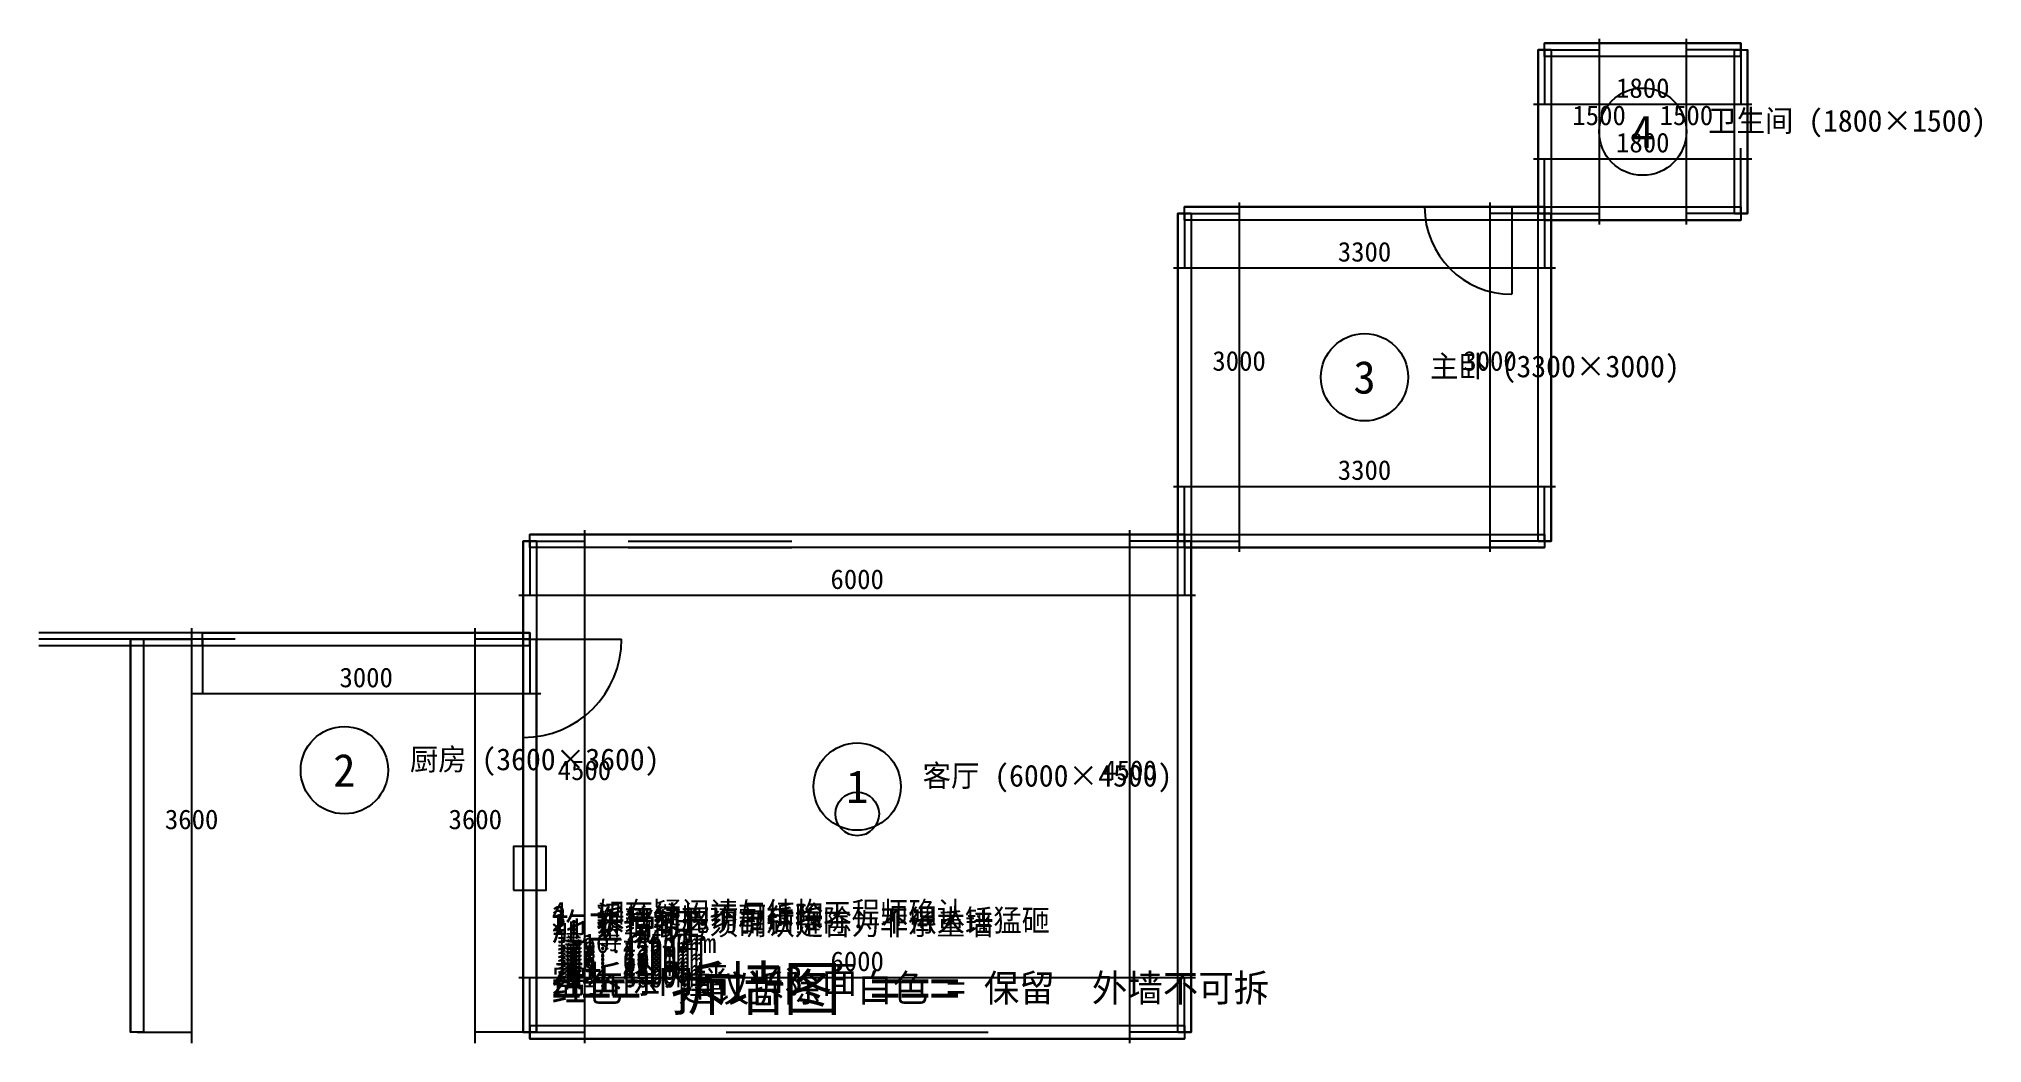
# Model space of a CAD drawing. Header units: metres. Extents: x -4500 to 13310, y -100 to 9100.
import ezdxf
from ezdxf.enums import TextEntityAlignment as Align

# ---------------------------------------------------------------- set-up
doc = ezdxf.new("R2010")
doc.units = ezdxf.units.M
for name, color, linetype in [('原始结构-墙体', 7, 'Continuous'), ('原始结构-墙填充', 7, 'Continuous'), ('原始结构-尺寸标注', 7, 'Continuous'), ('原始结构-房间标号', 7, 'Continuous'), ('原始结构-柱', 7, 'Continuous'), ('原始结构-梁', 7, 'Continuous'), ('原始结构-窗', 7, 'Continuous'), ('原始结构-门', 7, 'Continuous'), ('施工-保留墙体', 7, 'Continuous'), ('施工-拆墙标注', 7, 'Continuous'), ('施工-拆墙范围', 7, 'Continuous'), ('施工-施工说明', 7, 'Continuous')]:
    doc.layers.add(name, color=color, linetype=linetype)

msp = doc.modelspace()

# ---------------------------------------------------------------- linework, layer by layer
at = {"layer": '原始结构-墙体'}
for p, q in [((9240, 9000), (9240, 7500)), ((9360, 9000), (9240, 9000)), ((11100, 9060), (9300, 9060)), ((9300, 8940), (9300, 9060)), ((11100, 8940), (9300, 8940)), ((9360, 9000), (9360, 7500)), ((11040, 7500), (11040, 9000)), ((11040, 9000), (11160, 9000)), ((11100, 8940), (11100, 9060)), ((11160, 7500), (11160, 9000)), ((5940, 7500), (5940, 4500)), ((6060, 7500), (5940, 7500)), ((9300, 7560), (6000, 7560)), ((6000, 7440), (6000, 7560)), ((6060, 7500), (6060, 4500)), ((9240, 4500), (9240, 7500)), ((9240, 7500), (9360, 7500)), ((9360, 7500), (9240, 7500)), ((9300, 7440), (9300, 7560)), ((9300, 7560), (11100, 7560)), ((9300, 7560), (9300, 7440)), ((9360, 4500), (9360, 7500)), ((11040, 7500), (11160, 7500)), ((11100, 7560), (11100, 7440)), ((9300, 7440), (6000, 7440)), ((9300, 7440), (11100, 7440)), ((-60, 4500), (-60, 0)), ((60, 4500), (-60, 4500)), ((6000, 4560), (0, 4560)), ((0, 4440), (0, 4560)), ((60, 4500), (60, 0)), ((5940, 0), (5940, 4500)), ((5940, 4500), (6060, 4500)), ((6060, 4500), (5940, 4500)), ((6000, 4440), (6000, 4560)), ((6000, 4560), (9300, 4560)), ((6000, 4560), (6000, 4440)), ((6060, 0), (6060, 4500)), ((9240, 4500), (9360, 4500)), ((9300, 4560), (9300, 4440)), ((6000, 4440), (0, 4440)), ((6000, 4440), (9300, 4440)), ((-3660, 3600), (-3660, 0)), ((-3540, 3600), (-3660, 3600)), ((-3540, 3600), (-3540, 0)), ((0, 3660), (-3000, 3660)), ((-3000, 3540), (-3000, 3660)), ((-60, 0), (-60, 3600)), ((-60, 3600), (60, 3600)), ((0, 3540), (0, 3660)), ((60, 0), (60, 3600)), ((0, 3540), (-3000, 3540)), ((-3540, 0), (-3660, 0)), ((60, 0), (-60, 0)), ((-60, 0), (60, 0)), ((0, 60), (6000, 60)), ((0, 60), (0, -60)), ((5940, 0), (6060, 0)), ((6000, 60), (6000, -60)), ((0, -60), (6000, -60))]:
    msp.add_line(p, q, dxfattribs=at)
at = {"layer": '原始结构-墙填充'}
for points in [[(9360, 9000), (9360, 7500), (9240, 7500), (9240, 9000)], [(11100, 8940), (9300, 8940), (9300, 9060), (11100, 9060)], [(11040, 7500), (11040, 9000), (11160, 9000), (11160, 7500)], [(6060, 7500), (6060, 4500), (5940, 4500), (5940, 7500)], [(9300, 7440), (6000, 7440), (6000, 7560), (9300, 7560)], [(9240, 4500), (9240, 7500), (9360, 7500), (9360, 4500)], [(9300, 7560), (11100, 7560), (11100, 7440), (9300, 7440)], [(60, 4500), (60, 0), (-60, 0), (-60, 4500)], [(6000, 4440), (0, 4440), (0, 4560), (6000, 4560)], [(5940, 0), (5940, 4500), (6060, 4500), (6060, 0)], [(6000, 4560), (9300, 4560), (9300, 4440), (6000, 4440)], [(-3540, 3600), (-3540, 0), (-3660, 0), (-3660, 3600)], [(0, 3540), (-3000, 3540), (-3000, 3660), (0, 3660)], [(-60, 0), (-60, 3600), (60, 3600), (60, 0)], [(0, 60), (6000, 60), (6000, -60), (0, -60)]]:
    msp.add_lwpolyline(points, close=True, dxfattribs=at)
at = {"layer": '原始结构-尺寸标注'}
for p, q in [((9800, 9100), (9800, 8900)), ((10600, 8900), (10600, 9100)), ((9300, 9000), (9300, 8500)), ((9300, 9000), (9800, 9000)), ((9800, 9000), (9800, 7500)), ((11100, 9000), (10600, 9000)), ((10600, 7500), (10600, 9000)), ((11100, 9000), (11100, 8500)), ((9400, 8500), (9200, 8500)), ((11100, 8500), (9300, 8500)), ((11200, 8500), (11000, 8500)), ((9200, 8000), (9400, 8000)), ((9300, 7500), (9300, 8000)), ((9300, 8000), (11100, 8000)), ((11000, 8000), (11200, 8000)), ((11100, 7500), (11100, 8000)), ((6000, 7500), (6000, 7000)), ((6000, 7500), (6500, 7500)), ((6500, 7600), (6500, 7400)), ((6500, 7500), (6500, 4500)), ((8800, 7400), (8800, 7600)), ((9300, 7500), (8800, 7500)), ((8800, 4500), (8800, 7500)), ((9300, 7500), (9300, 7000)), ((9300, 7500), (9800, 7500)), ((9800, 7600), (9800, 7400)), ((10600, 7400), (10600, 7600)), ((11100, 7500), (10600, 7500)), ((6100, 7000), (5900, 7000)), ((9300, 7000), (6000, 7000)), ((9400, 7000), (9200, 7000)), ((5900, 5000), (6100, 5000)), ((6000, 4500), (6000, 5000)), ((6000, 5000), (9300, 5000)), ((9200, 5000), (9400, 5000)), ((9300, 4500), (9300, 5000)), ((0, 4500), (0, 4000)), ((0, 4500), (500, 4500)), ((500, 4600), (500, 4400)), ((500, 4500), (500, 0)), ((5500, 4400), (5500, 4600)), ((6000, 4500), (5500, 4500)), ((5500, 0), (5500, 4500)), ((6000, 4500), (6000, 4000)), ((6000, 4500), (6500, 4500)), ((6500, 4600), (6500, 4400)), ((8800, 4400), (8800, 4600)), ((9300, 4500), (8800, 4500)), ((100, 4000), (-100, 4000)), ((6000, 4000), (0, 4000)), ((6100, 4000), (5900, 4000)), ((-3600, 3600), (-3100, 3600)), ((-3100, 3700), (-3100, 3500)), ((-3100, 3600), (-3100, 0)), ((-3000, 3600), (-3000, 3100)), ((-500, 3500), (-500, 3700)), ((0, 3600), (-500, 3600)), ((-500, 0), (-500, 3600)), ((0, 3600), (0, 3100)), ((-2900, 3100), (-3100, 3100)), ((0, 3100), (-3000, 3100)), ((100, 3100), (-100, 3100)), ((-100, 500), (100, 500)), ((0, 0), (0, 500)), ((0, 500), (6000, 500)), ((5900, 500), (6100, 500)), ((6000, 0), (6000, 500)), ((-3600, 0), (-3100, 0)), ((-3100, 100), (-3100, -100)), ((-500, -100), (-500, 100)), ((0, 0), (-500, 0)), ((0, 0), (500, 0)), ((500, 100), (500, -100)), ((5500, -100), (5500, 100)), ((6000, 0), (5500, 0))]:
    msp.add_line(p, q, dxfattribs=at)
at = {"layer": '原始结构-房间标号'}
for centre in [(10200, 8250), (7650, 6000), (-1700, 2400), (3000, 2250)]:
    msp.add_circle(centre, 400, dxfattribs=at)
at = {"layer": '原始结构-柱'}
msp.add_circle((3000, 2000), 200, dxfattribs=at)
at = {"layer": '原始结构-梁'}
msp.add_lwpolyline([(-150, 1300), (150, 1300), (150, 1700), (-150, 1700)], close=True, dxfattribs=at)
at = {"layer": '原始结构-窗'}
for p, q in [((11040, 7500), (11040, 8100)), ((11100, 7500), (11100, 8100)), ((11160, 7500), (11160, 8100)), ((900, 4560), (2400, 4560)), ((900, 4500), (2400, 4500)), ((900, 4440), (2400, 4440)), ((-2700, 3660), (-4500, 3660)), ((-2700, 3600), (-4500, 3600)), ((-2700, 3540), (-4500, 3540)), ((1800, 60), (4200, 60)), ((1800, 0), (4200, 0)), ((1800, -60), (4200, -60))]:
    msp.add_line(p, q, dxfattribs=at)
at = {"layer": '原始结构-门'}
for p, q in [((9000, 7560), (9000, 6760)), ((-60, 3600), (840, 3600))]:
    msp.add_line(p, q, dxfattribs=at)
for centre, radius, start, end in [((9000, 7560), 800, -180, -90), ((-60, 3600), 900, -90, 0)]:
    msp.add_arc(centre, radius, start, end, dxfattribs=at)
at = {"layer": '施工-保留墙体'}
for p, q in [((9360, 9000), (9240, 9000)), ((11100, 9060), (9300, 9060)), ((9300, 8940), (9300, 9060)), ((11040, 9000), (11160, 9000)), ((11100, 8940), (11100, 9060)), ((11160, 7500), (11160, 9000)), ((11040, 7500), (11160, 7500)), ((11100, 7560), (11100, 7440)), ((-3660, 3600), (-3660, 0)), ((-3540, 3600), (-3660, 3600)), ((-3540, 0), (-3660, 0)), ((60, 0), (-60, 0)), ((-60, 0), (60, 0)), ((0, 60), (0, -60)), ((5940, 0), (6060, 0)), ((6000, 60), (6000, -60)), ((0, -60), (6000, -60))]:
    msp.add_line(p, q, dxfattribs=at)
at = {"layer": '施工-拆墙范围'}
for p, q in [((9240, 9000), (9240, 7500)), ((11100, 8940), (9300, 8940)), ((9360, 9000), (9360, 7500)), ((11040, 7500), (11040, 9000)), ((5940, 7500), (5940, 4500)), ((6060, 7500), (5940, 7500)), ((9300, 7560), (6000, 7560)), ((6000, 7440), (6000, 7560)), ((6060, 7500), (6060, 4500)), ((9240, 4500), (9240, 7500)), ((9240, 7500), (9360, 7500)), ((9360, 7500), (9240, 7500)), ((9300, 7440), (9300, 7560)), ((9300, 7560), (11100, 7560)), ((9300, 7560), (9300, 7440)), ((9360, 4500), (9360, 7500)), ((9300, 7440), (6000, 7440)), ((9300, 7440), (11100, 7440)), ((-60, 4500), (-60, 0)), ((60, 4500), (-60, 4500)), ((6000, 4560), (0, 4560)), ((0, 4440), (0, 4560)), ((60, 4500), (60, 0)), ((5940, 0), (5940, 4500)), ((5940, 4500), (6060, 4500)), ((6060, 4500), (5940, 4500)), ((6000, 4440), (6000, 4560)), ((6000, 4560), (9300, 4560)), ((6000, 4560), (6000, 4440)), ((6060, 0), (6060, 4500)), ((9240, 4500), (9360, 4500)), ((9300, 4560), (9300, 4440)), ((6000, 4440), (0, 4440)), ((6000, 4440), (9300, 4440)), ((-3540, 3600), (-3540, 0)), ((0, 3660), (-3000, 3660)), ((-3000, 3540), (-3000, 3660)), ((-60, 0), (-60, 3600)), ((-60, 3600), (60, 3600)), ((0, 3540), (0, 3660)), ((60, 0), (60, 3600)), ((0, 3540), (-3000, 3540)), ((0, 60), (6000, 60))]:
    msp.add_line(p, q, dxfattribs=at)

# ---------------------------------------------------------------- texts
at = {"layer": '原始结构-尺寸标注'}
for s, p in [('1800', (10200, 8560)), ('1500', (9800, 8310)), ('1500', (10600, 8310)), ('1800', (10200, 8060)), ('3300', (7650, 7060)), ('3000', (6500, 6060)), ('3000', (8800, 6060)), ('3300', (7650, 5060)), ('6000', (3000, 4060)), ('3000', (-1500, 3160)), ('4500', (500, 2310)), ('4500', (5500, 2310)), ('3600', (-3100, 1860)), ('3600', (-500, 1860)), ('6000', (3000, 560))]:
    msp.add_text(s, height=180, dxfattribs=at).set_placement(p, align=Align.CENTER)
at = {"layer": '原始结构-房间标号'}
for s, p in [('4', (10200, 8100)), ('3', (7650, 5850)), ('2', (-1700, 2250)), ('1', (3000, 2100))]:
    msp.add_text(s, height=300, dxfattribs=at).set_placement(p, align=Align.CENTER)
for s, p in [('卫生间 (1800×1500)', (10800, 8250)), ('主卧 (3300×3000)', (8250, 6000)), ('厨房 (3600×3600)', (-1100, 2400)), ('客厅 (6000×4500)', (3600, 2250))]:
    msp.add_text(s, height=200, dxfattribs=at).set_placement(p)
at = {"layer": '施工-拆墙标注'}
for s, height, p in [('墙10: 4500mm', 180, (250, 725)), ('墙9: 4500mm', 180, (250, 690)), ('...等共43面', 180, (250, 760)), ('墙8: 120mm', 180, (250, 655)), ('墙7: 120mm', 180, (250, 620)), ('墙6: 6000mm', 180, (250, 585)), ('墙5: 6000mm', 180, (250, 550)), ('墙4: 120mm', 180, (250, 515)), ('需拆除内墙: 43 面', 250, (200, 360)), ('墙3: 4500mm', 180, (250, 480)), ('墙2: 4500mm', 180, (250, 445)), ('墙1: 6000mm', 180, (250, 410))]:
    msp.add_text(s, height=height, dxfattribs=at).set_placement(p)
at = {"layer": '施工-施工说明'}
for s, height, p in [('4. 如有疑问请与结构工程师确认', 200, (200, 995)), ('3. 梁柱结构不可拆除', 200, (200, 960)), ('2. 拆墙须先切割后拆除，不得大锤猛砸', 200, (200, 925)), ('施工说明:', 250, (200, 840)), ('1. 拆墙前必须确认是否为非承重墙', 200, (200, 890)), ('红色 = 建议拆除  白色 = 保留  外墙不可拆', 250, (200, 280)), ('=== 拆墙图 ===', 400, (200, 200))]:
    msp.add_text(s, height=height, dxfattribs=at).set_placement(p)

doc.saveas('drawing.dxf')
